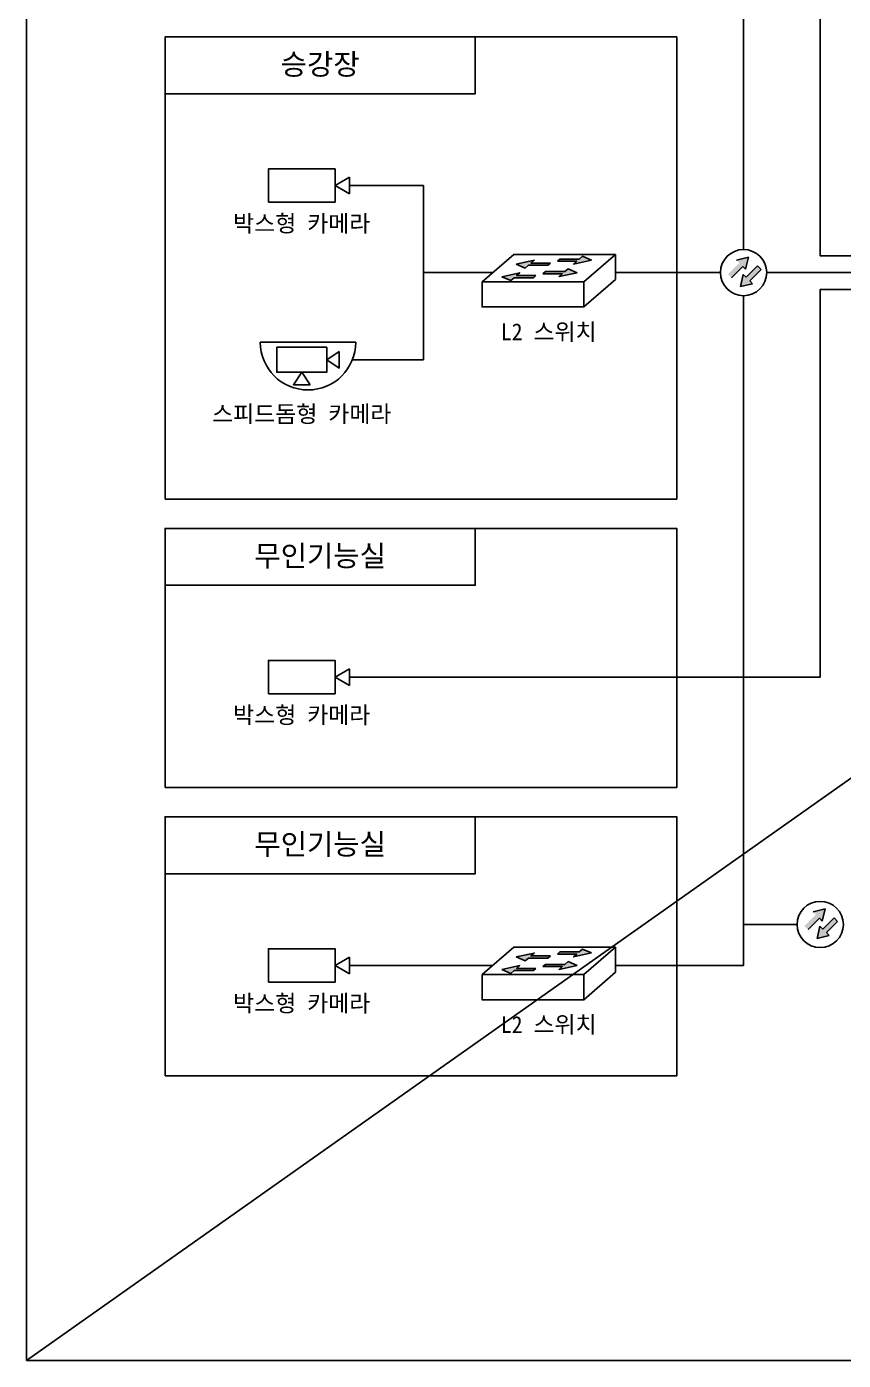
# Model space of a CAD drawing. Header units: millimetres. Extents: x 4 to 3929, y -454 to 587.
# Drawn here: x 4.4 to 199, y 52.5 to 370.3 of the extents above; entities that cross this region are included whole.
import ezdxf

# ---------------------------------------------------------------- set-up
doc = ezdxf.new("R2010")
doc.units = ezdxf.units.MM
doc.header["$LTSCALE"] = 10
for name, color, linetype in [('TI-RAIL-GUID', 3, 'Continuous'), ('TITBOX', 7, 'Continuous'), ('TN-CABL', 2, 'Continuous'), ('TT-LIN1', 6, 'Continuous'), ('TT-SYMB', 4, 'Continuous'), ('TT-TEXT', 3, 'Continuous')]:
    doc.layers.add(name, color=color, linetype=linetype)
doc.styles.get("Standard").update_dxf_attribs({"font": 'GulimChe.ttf'})

# ---------------------------------------------------------------- blocks, each defined once
blk = doc.blocks.new('TDCC101')
for p, q in [((3, 0), (4.3, 0.75)), ((4.3, -0.75), (3, 0)), ((4.3, 0.75), (4.3, -0.75))]:
    blk.add_line(p, q)
blk.add_lwpolyline([(-3, -1.5), (3, -1.5), (3, 1.5), (-3, 1.5)], close=True)

msp = doc.modelspace()

# ---------------------------------------------------------------- hatches: boundary and pattern name
at = {"layer": 'TN-CABL'}
h = msp.add_hatch(color=256, dxfattribs=at)
h.paths.add_polyline_path([(175.89, 310.63), (175.2, 311.31), (174.51, 308.4), (177.42, 309.09), (176.74, 309.77), (179.42, 312.46), (178.57, 313.31)])
h.paths.add_polyline_path([(176.46, 315.42), (173.55, 314.73), (174.23, 314.05), (171.55, 311.36), (172.4, 310.51), (175.08, 313.2), (175.76, 312.52)])
h = msp.add_hatch(color=256, dxfattribs=at)
h.paths.add_polyline_path([(194.15, 155.28), (193.47, 155.96), (192.78, 153.05), (195.68, 153.75), (195, 154.43), (197.69, 157.11), (196.84, 157.96)])
h.paths.add_polyline_path([(194.72, 160.08), (191.82, 159.38), (192.5, 158.7), (189.81, 156.02), (190.66, 155.17), (193.35, 157.85), (194.03, 157.17)])
at = {"layer": 'TT-SYMB'}
for points in [[(124, 313.49), (128.62, 313.49), (129.21, 314), (124.59, 314), (125.36, 314.67), (121.06, 313.74), (123.22, 312.82)], [(136.09, 314.94), (131.46, 314.94), (130.88, 314.43), (135.5, 314.43), (134.73, 313.76), (139.02, 314.68), (136.86, 315.61)], [(120.56, 310.5), (125.18, 310.5), (125.77, 311.01), (121.15, 311.01), (121.92, 311.68), (117.62, 310.76), (119.78, 309.83)], [(132.65, 311.96), (128.02, 311.96), (127.43, 311.45), (132.06, 311.45), (131.29, 310.78), (135.58, 311.7), (133.42, 312.63)], [(124, 148.38), (128.62, 148.38), (129.21, 148.89), (124.59, 148.89), (125.36, 149.56), (121.06, 148.63), (123.22, 147.71)], [(136.09, 149.83), (131.46, 149.83), (130.88, 149.32), (135.5, 149.32), (134.73, 148.65), (139.02, 149.58), (136.86, 150.5)], [(120.56, 145.4), (125.18, 145.4), (125.77, 145.91), (121.15, 145.91), (121.92, 146.58), (117.62, 145.65), (119.78, 144.72)], [(132.65, 146.85), (128.02, 146.85), (127.43, 146.34), (132.06, 146.34), (131.29, 145.67), (135.58, 146.59), (133.42, 147.52)]]:
    msp.add_hatch(color=256, dxfattribs=at).paths.add_polyline_path(points)

# ---------------------------------------------------------------- linework, layer by layer
at = {"layer": 'TI-RAIL-GUID'}
for points in [[(4.38, 52.5), (761.28, 587.1)], [(175.27, 317.23), (175.27, 449.67), (144.72, 449.67)], [(98.97, 424.05), (193.54, 424.05), (193.54, 315.72), (258.99, 315.72)], [(81.31, 332.48), (98.97, 332.48)], [(82.02, 290.96), (98.97, 290.96), (98.97, 332.48)], [(98.97, 311.72), (115.46, 311.72)], [(144.72, 311.72), (169.76, 311.72)], [(180.78, 311.72), (254.37, 311.72)], [(81.31, 215.34), (193.54, 215.34), (193.54, 307.72), (251.84, 307.72)], [(144.72, 146.62), (175.27, 146.62), (175.27, 306.22)], [(175.27, 156.38), (188.03, 156.38)], [(81.31, 146.62), (115.46, 146.62)]]:
    msp.add_lwpolyline(points, dxfattribs=at)
at = {"layer": 'TITBOX', "color": 1, "flags": 128}
msp.add_lwpolyline([(4.38, 587.1), (761.28, 587.1), (761.28, 52.5), (4.38, 52.5)], close=True, dxfattribs=at)
at = {"layer": 'TN-CABL'}
for p, q in [((173.55, 314.73), (176.46, 315.42)), ((176.46, 315.42), (175.76, 312.52)), ((175.08, 313.2), (172.4, 310.51)), ((175.76, 312.52), (175.08, 313.2)), ((175.89, 310.63), (178.57, 313.31)), ((179.42, 312.46), (176.74, 309.77)), ((178.57, 313.31), (179.42, 312.46)), ((174.51, 308.4), (175.2, 311.31)), ((177.42, 309.09), (174.51, 308.4)), ((175.2, 311.31), (175.89, 310.63)), ((176.74, 309.77), (177.42, 309.09)), ((191.82, 159.38), (194.72, 160.08)), ((194.72, 160.08), (194.03, 157.17)), ((193.35, 157.85), (190.66, 155.17)), ((192.78, 153.05), (193.47, 155.96)), ((194.03, 157.17), (193.35, 157.85)), ((193.47, 155.96), (194.15, 155.28)), ((194.15, 155.28), (196.84, 157.96)), ((197.69, 157.11), (195, 154.43)), ((196.84, 157.96), (197.69, 157.11)), ((195.68, 153.75), (192.78, 153.05)), ((195, 154.43), (195.68, 153.75))]:
    msp.add_line(p, q, dxfattribs=at)
for centre in [(175.27, 311.72), (193.54, 156.38)]:
    msp.add_circle(centre, 5.51, dxfattribs=at)
at = {"layer": 'TT-LIN1'}
for points in [[(37.38, 257.75), (159.35, 257.75), (159.35, 367.9), (37.38, 367.9)], [(37.38, 189.03), (159.35, 189.03), (159.35, 250.75), (37.38, 250.75)], [(37.38, 120.31), (159.35, 120.31), (159.35, 182.03), (37.38, 182.03)]]:
    msp.add_lwpolyline(points, close=True, dxfattribs=at)
for points in [[(37.38, 354.35), (111.3, 354.35), (111.3, 367.9)], [(37.38, 237.2), (111.3, 237.2), (111.3, 250.75)], [(37.38, 168.48), (111.3, 168.48), (111.3, 182.03)]]:
    msp.add_lwpolyline(points, dxfattribs=at)
at = {"layer": 'TT-SYMB'}
for p, q in [((130.88, 314.43), (131.46, 314.94)), ((127.43, 311.45), (128.02, 311.96)), ((129.21, 314), (128.62, 313.49)), ((125.77, 311.01), (125.18, 310.5)), ((130.88, 149.32), (131.46, 149.83)), ((127.43, 146.34), (128.02, 146.85)), ((129.21, 148.89), (128.62, 148.38)), ((125.77, 145.91), (125.18, 145.4))]:
    msp.add_line(p, q, dxfattribs=at)
at = {"layer": 'TT-SYMB', "flags": 128}
for points in [[(112.93, 309.53), (120.48, 316.08)], [(144.72, 316.08), (120.48, 316.08)], [(121.06, 313.74), (125.36, 314.67), (124.59, 314), (129.21, 314)], [(139.02, 314.68), (134.73, 313.76), (135.5, 314.43), (130.88, 314.43)], [(131.46, 314.94), (136.09, 314.94)], [(139.02, 314.68), (136.86, 315.61), (136.09, 314.94)], [(137.17, 309.53), (144.72, 316.08)], [(144.72, 310.09), (144.72, 316.08)], [(117.62, 310.76), (121.92, 311.68), (121.15, 311.01), (125.77, 311.01)], [(121.06, 313.74), (123.22, 312.82), (124, 313.49)], [(128.62, 313.49), (124, 313.49)], [(135.58, 311.7), (131.29, 310.78), (132.06, 311.45), (127.43, 311.45)], [(128.02, 311.96), (132.65, 311.96)], [(135.58, 311.7), (133.42, 312.63), (132.65, 311.96)], [(117.62, 310.76), (119.78, 309.83), (120.56, 310.5)], [(125.18, 310.5), (120.56, 310.5)], [(137.17, 303.54), (144.72, 310.09)], [(112.93, 144.43), (120.48, 150.97)], [(144.72, 150.97), (120.48, 150.97)], [(121.06, 148.63), (125.36, 149.56), (124.59, 148.89), (129.21, 148.89)], [(139.02, 149.58), (134.73, 148.65), (135.5, 149.32), (130.88, 149.32)], [(131.46, 149.83), (136.09, 149.83)], [(139.02, 149.58), (136.86, 150.5), (136.09, 149.83)], [(137.17, 144.43), (144.72, 150.97)], [(144.72, 144.98), (144.72, 150.97)], [(117.62, 145.65), (121.92, 146.58), (121.15, 145.91), (125.77, 145.91)], [(121.06, 148.63), (123.22, 147.71), (124, 148.38)], [(128.62, 148.38), (124, 148.38)], [(135.58, 146.59), (131.29, 145.67), (132.06, 146.34), (127.43, 146.34)], [(128.02, 146.85), (132.65, 146.85)], [(135.58, 146.59), (133.42, 147.52), (132.65, 146.85)], [(117.62, 145.65), (119.78, 144.72), (120.56, 145.4)], [(125.18, 145.4), (120.56, 145.4)], [(137.17, 138.44), (144.72, 144.98)]]:
    msp.add_lwpolyline(points, dxfattribs=at)
at = {"layer": 'TT-SYMB'}
for points in [[(112.93, 309.53), (137.17, 309.53), (137.17, 303.54), (112.93, 303.54)], [(64.01, 293.93), (75.9, 293.93), (75.9, 287.99), (64.01, 287.99)], [(112.93, 144.43), (137.17, 144.43), (137.17, 138.44), (112.93, 138.44)]]:
    msp.add_lwpolyline(points, close=True, dxfattribs=at)
msp.add_lwpolyline([(82.82, 295.14), (60.06, 295.14, 1)], format="xyb", close=True, dxfattribs=at)
at = {"layer": 'TT-SYMB', "linetype": 'Continuous'}
for points in [[(78.87, 292.94), (75.9, 290.96), (78.87, 288.98), (78.87, 292.94)], [(71.93, 285.02), (69.95, 287.99), (67.97, 285.02), (71.93, 285.02)]]:
    msp.add_lwpolyline(points, dxfattribs=at)

# ---------------------------------------------------------------- block references
at = {"layer": 'TT-SYMB', "linetype": 'Continuous', "xscale": 2.642843848874134, "yscale": 2.642843848874134, "zscale": 2.642843848874134}
for p in [(69.95, 332.48), (69.95, 215.34), (69.95, 146.62)]:
    msp.add_blockref('TDCC101', p, dxfattribs=at)

# ---------------------------------------------------------------- texts
at = {"layer": 'TT-TEXT', "attachment_point": 5}
for s, insert, char_height, width in [('{\\fGulim|b0|i0|c129|p50;승강장}', (74.34, 361.12), 5, 73.9225), ('{\\fGulimChe|b0|i0|c129|p49;박스형 카메라}', (69.95, 323.24), 4, 52.0216), ('{\\fGulimChe|b0|i0|c129|p49;L2 스위치}', (128.82, 297.41), 4, 52.0216), ('{\\fGulimChe|b0|i0|c129|p49;스피드돔형 카메라}', (69.95, 277.83), 4, 52.0216), ('{\\fGulim|b0|i0|c129|p50;무인기능실}', (74.34, 243.97), 5, 73.9225), ('{\\fGulimChe|b0|i0|c129|p49;박스형 카메라}', (69.95, 206.09), 4, 52.0216), ('{\\fGulim|b0|i0|c129|p50;무인기능실}', (74.34, 175.25), 5, 73.9225), ('{\\fGulimChe|b0|i0|c129|p49;박스형 카메라}', (69.95, 137.37), 4, 52.0216), ('{\\fGulimChe|b0|i0|c129|p49;L2 스위치}', (128.82, 132.31), 4, 52.0216)]:
    msp.add_mtext(s, dxfattribs=dict(at, insert=insert, char_height=char_height, width=width))

doc.saveas('drawing.dxf')
